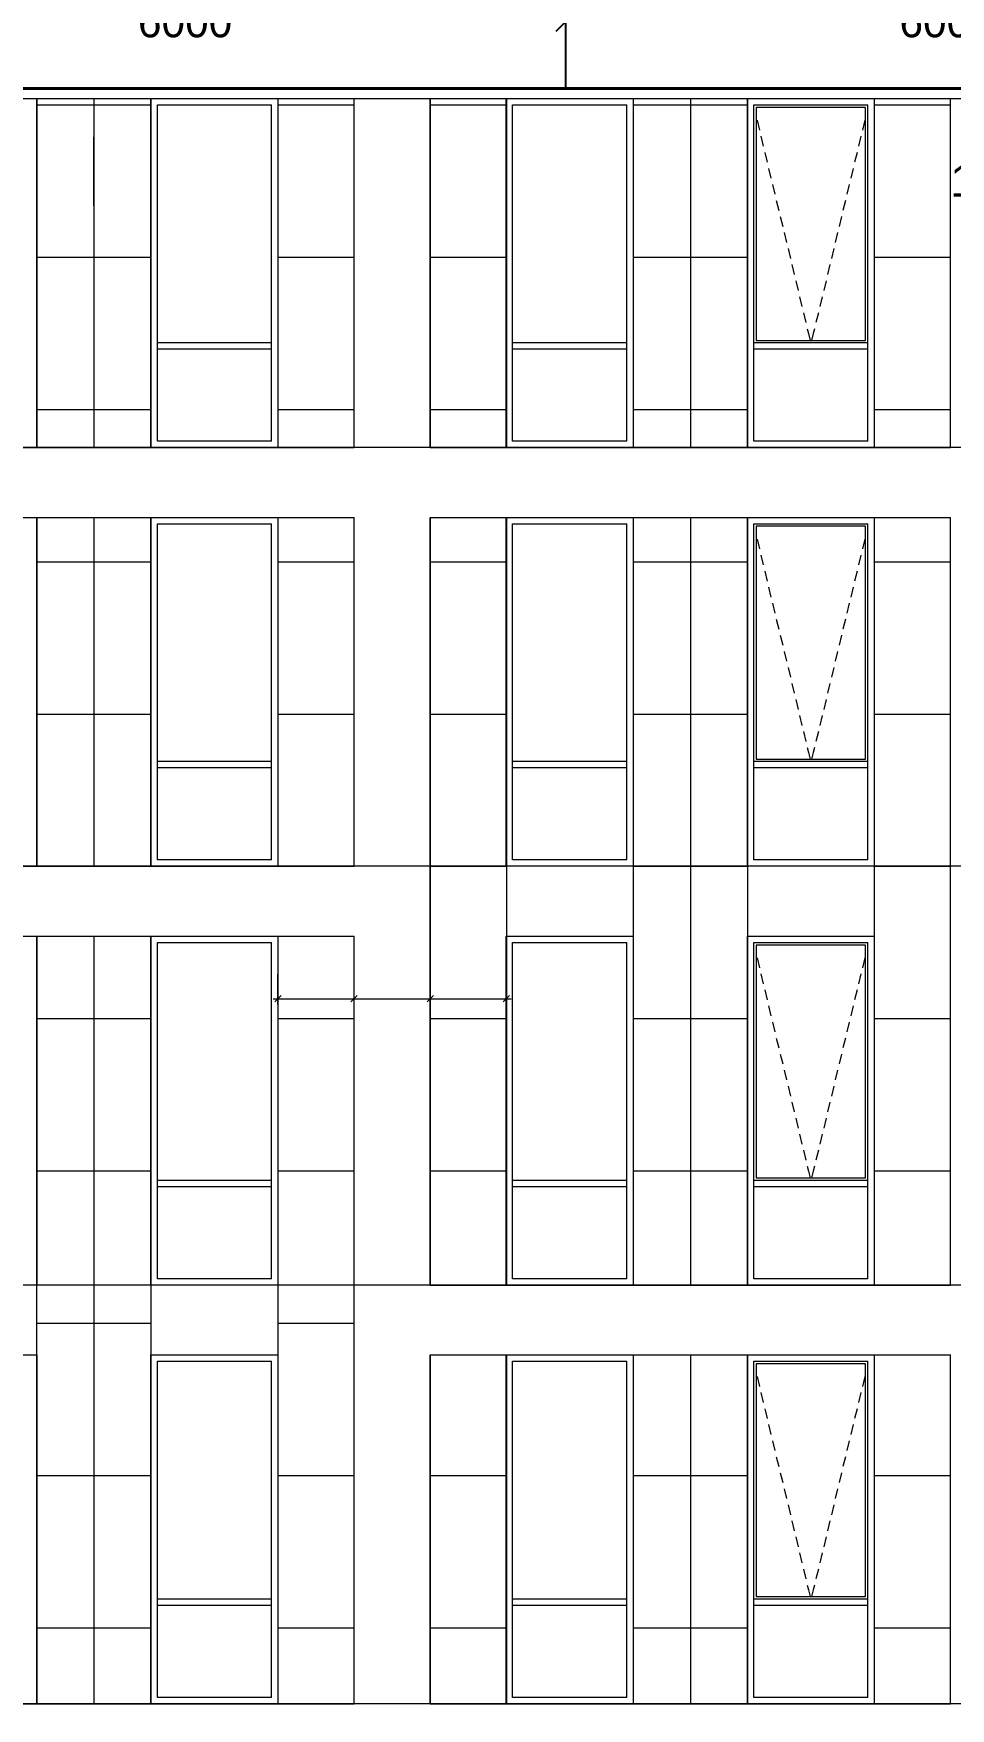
# Model space of a CAD drawing. Header units: millimetres. Extents: x 1499747 to 4230374, y -28481 to 441852.
# Drawn here: x 4077068 to 4084293, y 243689 to 256889 of the extents above; entities that cross this region are included whole.
import ezdxf
from ezdxf.xclip import XClip

# ---------------------------------------------------------------- set-up
doc = ezdxf.new("R2010")
doc.units = ezdxf.units.MM
doc.header["$MEASUREMENT"] = 0
doc.header["$XCLIPFRAME"] = 0
doc.layers.add('0_ANNOT_Dimensions', color=7, linetype='Continuous')
for name, color, linetype, lineweight in [('1 Фасад_42_Витражные окна_Ном._пера__1_Ном._пера__7', 7, 'Continuous', 18), ('1 Фасад_42_Витражные окна_Ном._пера__92_Ном._пера__233', 233, 'Continuous', 18), ('1 Фасад_42_Выступы_Ном._пера__1_Ном._пера__7', 7, 'Continuous', 18), ('1 Фасад_42_Отделка керамика_Ном._пера__1_Ном._пера__7', 7, 'Continuous', 18), ('1 Фасад_42_Сетка кладки_Ном._пера__20_Ном._пера__1', 1, 'Continuous', 18), ('1 Фасад_42_Сетка кладки_Ном._пера__5_Ном._пера__5', 5, 'Continuous', 18), ('1 Фасад_42_Сетка кладки_Ном._пера__62_Ном._пера__253', 252, 'Continuous', 18), ('Кабель 2х6 mm', 150, 'Continuous', 30)]:
    doc.layers.add(name, color=color, linetype=linetype, lineweight=lineweight)
doc.dimstyles.get("Standard").update_dxf_attribs({"dimtxt": 0.18, "dimasz": 0.18, "dimexe": 0.18, "dimexo": 0.0625, "dimgap": 0.09, "dimtad": 0, "dimtih": 1, "dimtoh": 1, "dimdec": 4, "dimzin": 0, "dimdsep": 46, "dimtxsty": 'Standard', "dimcen": 0.09, "dimadec": 0, "dimazin": 0, "dimtfac": 1, "dimtdec": 4, "dimtofl": 0, "dimtmove": 0, "dimatfit": 3, "dimfxl": 1, "dimtolj": 1, "dimtzin": 0, "dimarcsym": 0})

# ---------------------------------------------------------------- blocks, each defined once
blk = doc.blocks.new('Чертеж_5_42', base_point=(1557140, 9891))
at = {"layer": '1 Фасад_42_Витражные окна_Ном._пера__1_Ном._пера__7', "color": 252, "linetype": 'Continuous', "true_color": 0x939598}
for p, q in [((1508191, 45591), (1508191, 45891)), ((1508191, 45891), (1508641, 45891)), ((1508641, 45891), (1509091, 45891)), ((1509091, 45591), (1509091, 45891)), ((1510990, 45591), (1510990, 45891)), ((1510990, 45891), (1511440, 45891)), ((1511440, 45891), (1511890, 45891)), ((1511890, 45591), (1511890, 45891)), ((1512890, 45591), (1512890, 45891)), ((1512890, 45891), (1513340, 45891)), ((1512910, 45871), (1512910, 44036)), ((1513770, 45871), (1512910, 45871)), ((1513340, 45891), (1513790, 45891)), ((1513770, 44036), (1513770, 45871)), ((1513790, 45591), (1513790, 45891)), ((1508191, 44191), (1508191, 45591)), ((1509091, 44191), (1509091, 45591)), ((1510990, 44191), (1510990, 45591)), ((1511890, 44191), (1511890, 45591)), ((1512890, 44191), (1512890, 45591)), ((1513790, 44191), (1513790, 45591)), ((1508191, 44016), (1508191, 44191)), ((1509091, 44016), (1509091, 44191)), ((1510990, 44016), (1510990, 44191)), ((1511890, 44016), (1511890, 44191)), ((1512890, 44016), (1512890, 44191)), ((1513790, 44016), (1513790, 44191)), ((1508191, 43991), (1508191, 44016)), ((1508641, 44016), (1508191, 44016)), ((1508191, 43966), (1508191, 43991)), ((1508191, 43241), (1508191, 43966)), ((1508641, 43966), (1508191, 43966)), ((1509091, 44016), (1508641, 44016)), ((1509091, 43966), (1508641, 43966)), ((1509091, 43991), (1509091, 44016)), ((1509091, 43966), (1509091, 43991)), ((1509091, 43241), (1509091, 43966)), ((1510990, 43991), (1510990, 44016)), ((1511440, 44016), (1510990, 44016)), ((1510990, 43966), (1510990, 43991)), ((1510990, 43241), (1510990, 43966)), ((1511440, 43966), (1510990, 43966)), ((1511890, 44016), (1511440, 44016)), ((1511890, 43966), (1511440, 43966)), ((1511890, 43991), (1511890, 44016)), ((1511890, 43966), (1511890, 43991)), ((1511890, 43241), (1511890, 43966)), ((1512890, 43991), (1512890, 44016)), ((1513340, 44016), (1512890, 44016)), ((1512890, 43966), (1512890, 43991)), ((1512890, 43241), (1512890, 43966)), ((1513340, 43966), (1512890, 43966)), ((1512910, 44036), (1513770, 44036)), ((1513790, 44016), (1513340, 44016)), ((1513790, 43966), (1513340, 43966)), ((1513790, 43991), (1513790, 44016)), ((1513790, 43966), (1513790, 43991)), ((1513790, 43241), (1513790, 43966)), ((1508641, 43241), (1508191, 43241)), ((1509091, 43241), (1508641, 43241)), ((1511440, 43241), (1510990, 43241)), ((1511890, 43241), (1511440, 43241)), ((1513340, 43241), (1512890, 43241)), ((1513790, 43241), (1513340, 43241)), ((1508191, 42291), (1508191, 42591)), ((1508191, 42591), (1508641, 42591)), ((1508641, 42591), (1509091, 42591)), ((1509091, 42291), (1509091, 42591)), ((1510990, 42291), (1510990, 42591)), ((1510990, 42591), (1511440, 42591)), ((1511440, 42591), (1511890, 42591)), ((1511890, 42291), (1511890, 42591)), ((1512890, 42291), (1512890, 42591)), ((1512890, 42591), (1513340, 42591)), ((1512910, 42571), (1512910, 40736)), ((1513770, 42571), (1512910, 42571)), ((1513340, 42591), (1513790, 42591)), ((1513770, 40736), (1513770, 42571)), ((1513790, 42291), (1513790, 42591)), ((1508191, 40891), (1508191, 42291)), ((1509091, 40891), (1509091, 42291)), ((1510990, 40891), (1510990, 42291)), ((1511890, 40891), (1511890, 42291)), ((1512890, 40891), (1512890, 42291)), ((1513790, 40891), (1513790, 42291)), ((1508191, 40716), (1508191, 40891)), ((1509091, 40716), (1509091, 40891)), ((1510990, 40716), (1510990, 40891)), ((1511890, 40716), (1511890, 40891)), ((1512890, 40716), (1512890, 40891)), ((1513790, 40716), (1513790, 40891)), ((1508191, 40691), (1508191, 40716)), ((1508641, 40716), (1508191, 40716)), ((1508191, 40666), (1508191, 40691)), ((1508191, 39941), (1508191, 40666)), ((1508641, 40666), (1508191, 40666)), ((1509091, 40716), (1508641, 40716)), ((1509091, 40666), (1508641, 40666)), ((1509091, 40691), (1509091, 40716)), ((1509091, 40666), (1509091, 40691)), ((1509091, 39941), (1509091, 40666)), ((1510990, 40691), (1510990, 40716)), ((1511440, 40716), (1510990, 40716)), ((1510990, 40666), (1510990, 40691)), ((1510990, 39941), (1510990, 40666)), ((1511440, 40666), (1510990, 40666)), ((1511890, 40716), (1511440, 40716)), ((1511890, 40666), (1511440, 40666)), ((1511890, 40691), (1511890, 40716)), ((1511890, 40666), (1511890, 40691)), ((1511890, 39941), (1511890, 40666)), ((1512890, 40691), (1512890, 40716)), ((1513340, 40716), (1512890, 40716)), ((1512890, 40666), (1512890, 40691)), ((1512890, 39941), (1512890, 40666)), ((1513340, 40666), (1512890, 40666)), ((1512910, 40736), (1513770, 40736)), ((1513790, 40716), (1513340, 40716)), ((1513790, 40666), (1513340, 40666)), ((1513790, 40691), (1513790, 40716)), ((1513790, 40666), (1513790, 40691)), ((1513790, 39941), (1513790, 40666)), ((1508641, 39941), (1508191, 39941)), ((1509091, 39941), (1508641, 39941)), ((1511440, 39941), (1510990, 39941)), ((1511890, 39941), (1511440, 39941)), ((1513340, 39941), (1512890, 39941)), ((1513790, 39941), (1513340, 39941)), ((1508191, 38991), (1508191, 39291)), ((1508191, 39291), (1508641, 39291)), ((1508641, 39291), (1509091, 39291)), ((1509091, 38991), (1509091, 39291)), ((1510990, 38991), (1510990, 39291)), ((1510990, 39291), (1511440, 39291)), ((1511440, 39291), (1511890, 39291)), ((1511890, 38991), (1511890, 39291)), ((1512890, 38991), (1512890, 39291)), ((1512890, 39291), (1513340, 39291)), ((1512910, 39271), (1512910, 37436)), ((1513770, 39271), (1512910, 39271)), ((1513340, 39291), (1513790, 39291)), ((1513770, 37436), (1513770, 39271)), ((1513790, 38991), (1513790, 39291)), ((1508191, 37591), (1508191, 38991)), ((1509091, 37591), (1509091, 38991)), ((1510990, 37591), (1510990, 38991)), ((1511890, 37591), (1511890, 38991)), ((1512890, 37591), (1512890, 38991)), ((1513790, 37591), (1513790, 38991)), ((1508191, 37416), (1508191, 37591)), ((1509091, 37416), (1509091, 37591)), ((1510990, 37416), (1510990, 37591)), ((1511890, 37416), (1511890, 37591)), ((1512890, 37416), (1512890, 37591)), ((1513790, 37416), (1513790, 37591)), ((1508191, 37391), (1508191, 37416)), ((1508641, 37416), (1508191, 37416)), ((1508191, 37366), (1508191, 37391)), ((1508191, 36641), (1508191, 37366)), ((1508641, 37366), (1508191, 37366)), ((1509091, 37416), (1508641, 37416)), ((1509091, 37366), (1508641, 37366)), ((1509091, 37391), (1509091, 37416)), ((1509091, 37366), (1509091, 37391)), ((1509091, 36641), (1509091, 37366)), ((1510990, 37391), (1510990, 37416)), ((1511440, 37416), (1510990, 37416)), ((1510990, 37366), (1510990, 37391)), ((1510990, 36641), (1510990, 37366)), ((1511440, 37366), (1510990, 37366)), ((1511890, 37416), (1511440, 37416)), ((1511890, 37366), (1511440, 37366)), ((1511890, 37391), (1511890, 37416)), ((1511890, 37366), (1511890, 37391)), ((1511890, 36641), (1511890, 37366)), ((1512890, 37391), (1512890, 37416)), ((1513340, 37416), (1512890, 37416)), ((1512890, 37366), (1512890, 37391)), ((1512890, 36641), (1512890, 37366)), ((1513340, 37366), (1512890, 37366)), ((1512910, 37436), (1513770, 37436)), ((1513790, 37416), (1513340, 37416)), ((1513790, 37366), (1513340, 37366)), ((1513790, 37391), (1513790, 37416)), ((1513790, 37366), (1513790, 37391)), ((1513790, 36641), (1513790, 37366)), ((1508641, 36641), (1508191, 36641)), ((1509091, 36641), (1508641, 36641)), ((1511440, 36641), (1510990, 36641)), ((1511890, 36641), (1511440, 36641)), ((1513340, 36641), (1512890, 36641)), ((1513790, 36641), (1513340, 36641)), ((1508191, 35691), (1508191, 35991)), ((1508191, 35991), (1508641, 35991)), ((1508641, 35991), (1509091, 35991)), ((1509091, 35691), (1509091, 35991)), ((1510990, 35691), (1510990, 35991)), ((1510990, 35991), (1511440, 35991)), ((1511440, 35991), (1511890, 35991)), ((1511890, 35691), (1511890, 35991)), ((1512890, 35691), (1512890, 35991)), ((1512890, 35991), (1513340, 35991)), ((1512910, 35971), (1512910, 34136)), ((1513770, 35971), (1512910, 35971)), ((1513340, 35991), (1513790, 35991)), ((1513770, 34136), (1513770, 35971)), ((1513790, 35691), (1513790, 35991)), ((1508191, 34291), (1508191, 35691)), ((1509091, 34291), (1509091, 35691)), ((1510990, 34291), (1510990, 35691)), ((1511890, 34291), (1511890, 35691)), ((1512890, 34291), (1512890, 35691)), ((1513790, 34291), (1513790, 35691)), ((1508191, 34116), (1508191, 34291)), ((1509091, 34116), (1509091, 34291)), ((1510990, 34116), (1510990, 34291)), ((1511890, 34116), (1511890, 34291)), ((1512890, 34116), (1512890, 34291)), ((1513790, 34116), (1513790, 34291)), ((1508191, 34091), (1508191, 34116)), ((1508641, 34116), (1508191, 34116)), ((1508191, 34066), (1508191, 34091)), ((1508191, 33341), (1508191, 34066)), ((1508641, 34066), (1508191, 34066)), ((1509091, 34116), (1508641, 34116)), ((1509091, 34066), (1508641, 34066)), ((1509091, 34091), (1509091, 34116)), ((1509091, 34066), (1509091, 34091)), ((1509091, 33341), (1509091, 34066)), ((1510990, 34091), (1510990, 34116)), ((1511440, 34116), (1510990, 34116)), ((1510990, 34066), (1510990, 34091)), ((1510990, 33341), (1510990, 34066)), ((1511440, 34066), (1510990, 34066)), ((1511890, 34116), (1511440, 34116)), ((1511890, 34066), (1511440, 34066)), ((1511890, 34091), (1511890, 34116)), ((1511890, 34066), (1511890, 34091)), ((1511890, 33341), (1511890, 34066)), ((1512890, 34091), (1512890, 34116)), ((1513340, 34116), (1512890, 34116)), ((1512890, 34066), (1512890, 34091)), ((1512890, 33341), (1512890, 34066)), ((1513340, 34066), (1512890, 34066)), ((1512910, 34136), (1513770, 34136)), ((1513790, 34116), (1513340, 34116)), ((1513790, 34066), (1513340, 34066)), ((1513790, 34091), (1513790, 34116)), ((1513790, 34066), (1513790, 34091)), ((1513790, 33341), (1513790, 34066)), ((1508641, 33341), (1508191, 33341)), ((1509091, 33341), (1508641, 33341)), ((1511440, 33341), (1510990, 33341)), ((1511890, 33341), (1511440, 33341)), ((1513340, 33341), (1512890, 33341)), ((1513790, 33341), (1513340, 33341))]:
    blk.add_line(p, q, dxfattribs=at)
at = {"layer": '1 Фасад_42_Витражные окна_Ном._пера__92_Ном._пера__233', "color": 252, "linetype": 'Continuous', "true_color": 0x939598}
for p, q in [((1512916, 45770), (1512935, 45692)), ((1513765, 45770), (1513746, 45692)), ((1512946, 45644), (1512965, 45566)), ((1513734, 45644), (1513715, 45566)), ((1512977, 45517), (1512996, 45439)), ((1513704, 45517), (1513685, 45439)), ((1513007, 45391), (1513026, 45313)), ((1513673, 45391), (1513654, 45313)), ((1513038, 45264), (1513057, 45187)), ((1513643, 45264), (1513624, 45187)), ((1513068, 45138), (1513087, 45060)), ((1513612, 45138), (1513593, 45060)), ((1513099, 45012), (1513118, 44934)), ((1513129, 44885), (1513148, 44808)), ((1513551, 44885), (1513532, 44808)), ((1513582, 45012), (1513563, 44934)), ((1513160, 44759), (1513179, 44681)), ((1513521, 44759), (1513502, 44681)), ((1513190, 44633), (1513209, 44555)), ((1513490, 44633), (1513471, 44555)), ((1513221, 44506), (1513240, 44428)), ((1513460, 44506), (1513441, 44428)), ((1513251, 44380), (1513270, 44302)), ((1513429, 44380), (1513410, 44302)), ((1513282, 44253), (1513301, 44176)), ((1513399, 44253), (1513380, 44176)), ((1513312, 44127), (1513321, 44089)), ((1513321, 44089), (1513334, 44036)), ((1513359, 44089), (1513346, 44036)), ((1513368, 44127), (1513359, 44089)), ((1512916, 42470), (1512935, 42392)), ((1513765, 42470), (1513746, 42392)), ((1512946, 42344), (1512965, 42266)), ((1513734, 42344), (1513715, 42266)), ((1512977, 42217), (1512996, 42139)), ((1513704, 42217), (1513685, 42139)), ((1513007, 42091), (1513026, 42013)), ((1513673, 42091), (1513654, 42013)), ((1513038, 41964), (1513057, 41887)), ((1513643, 41964), (1513624, 41887)), ((1513068, 41838), (1513087, 41760)), ((1513612, 41838), (1513593, 41760)), ((1513099, 41712), (1513118, 41634)), ((1513129, 41585), (1513148, 41508)), ((1513551, 41585), (1513532, 41508)), ((1513582, 41712), (1513563, 41634)), ((1513160, 41459), (1513179, 41381)), ((1513521, 41459), (1513502, 41381)), ((1513190, 41333), (1513209, 41255)), ((1513490, 41333), (1513471, 41255)), ((1513221, 41206), (1513240, 41128)), ((1513460, 41206), (1513441, 41128)), ((1513251, 41080), (1513270, 41002)), ((1513429, 41080), (1513410, 41002)), ((1513282, 40953), (1513301, 40876)), ((1513399, 40953), (1513380, 40876)), ((1513312, 40827), (1513321, 40789)), ((1513321, 40789), (1513334, 40736)), ((1513359, 40789), (1513346, 40736)), ((1513368, 40827), (1513359, 40789)), ((1512916, 39170), (1512935, 39092)), ((1513765, 39170), (1513746, 39092)), ((1512946, 39044), (1512965, 38966)), ((1513734, 39044), (1513715, 38966)), ((1512977, 38917), (1512996, 38839)), ((1513704, 38917), (1513685, 38839)), ((1513007, 38791), (1513026, 38713)), ((1513673, 38791), (1513654, 38713)), ((1513038, 38664), (1513057, 38587)), ((1513643, 38664), (1513624, 38587)), ((1513068, 38538), (1513087, 38460)), ((1513612, 38538), (1513593, 38460)), ((1513099, 38412), (1513118, 38334)), ((1513129, 38285), (1513148, 38208)), ((1513551, 38285), (1513532, 38208)), ((1513582, 38412), (1513563, 38334)), ((1513160, 38159), (1513179, 38081)), ((1513521, 38159), (1513502, 38081)), ((1513190, 38033), (1513209, 37955)), ((1513490, 38033), (1513471, 37955)), ((1513221, 37906), (1513240, 37828)), ((1513460, 37906), (1513441, 37828)), ((1513251, 37780), (1513270, 37702)), ((1513429, 37780), (1513410, 37702)), ((1513282, 37653), (1513301, 37576)), ((1513399, 37653), (1513380, 37576)), ((1513312, 37527), (1513321, 37489)), ((1513321, 37489), (1513334, 37436)), ((1513359, 37489), (1513346, 37436)), ((1513368, 37527), (1513359, 37489)), ((1512916, 35870), (1512935, 35792)), ((1513765, 35870), (1513746, 35792)), ((1512946, 35744), (1512965, 35666)), ((1513734, 35744), (1513715, 35666)), ((1512977, 35617), (1512996, 35539)), ((1513704, 35617), (1513685, 35539)), ((1513007, 35491), (1513026, 35413)), ((1513673, 35491), (1513654, 35413)), ((1513038, 35364), (1513057, 35287)), ((1513643, 35364), (1513624, 35287)), ((1513068, 35238), (1513087, 35160)), ((1513612, 35238), (1513593, 35160)), ((1513099, 35112), (1513118, 35034)), ((1513129, 34985), (1513148, 34908)), ((1513551, 34985), (1513532, 34908)), ((1513582, 35112), (1513563, 35034)), ((1513160, 34859), (1513179, 34781)), ((1513521, 34859), (1513502, 34781)), ((1513190, 34733), (1513209, 34655)), ((1513490, 34733), (1513471, 34655)), ((1513221, 34606), (1513240, 34528)), ((1513460, 34606), (1513441, 34528)), ((1513251, 34480), (1513270, 34402)), ((1513429, 34480), (1513410, 34402)), ((1513282, 34353), (1513301, 34276)), ((1513399, 34353), (1513380, 34276)), ((1513312, 34227), (1513321, 34189)), ((1513321, 34189), (1513334, 34136)), ((1513359, 34189), (1513346, 34136)), ((1513368, 34227), (1513359, 34189))]:
    blk.add_line(p, q, dxfattribs=at)
at = {"layer": '1 Фасад_42_Выступы_Ном._пера__1_Ном._пера__7', "color": 252, "linetype": 'Continuous', "true_color": 0x939598}
for p, q in [((1505490, 45941), (1509741, 45941)), ((1509741, 43191), (1509741, 45941)), ((1510341, 45941), (1514441, 45941)), ((1510341, 43191), (1510341, 45941)), ((1514441, 43191), (1514441, 45941)), ((1505490, 43191), (1509741, 43191)), ((1510341, 43191), (1514441, 43191)), ((1505490, 42641), (1509741, 42641)), ((1509741, 39891), (1509741, 42641)), ((1510341, 36591), (1510341, 42641)), ((1510341, 42641), (1514441, 42641)), ((1514441, 36591), (1514441, 42641)), ((1505490, 39891), (1509741, 39891)), ((1505490, 39341), (1509741, 39341)), ((1509741, 33291), (1509741, 39341)), ((1510341, 36591), (1514441, 36591)), ((1510341, 33291), (1510341, 36041)), ((1510341, 36041), (1514441, 36041)), ((1514441, 33291), (1514441, 36041)), ((1505490, 33291), (1509741, 33291)), ((1510341, 33291), (1514441, 33291))]:
    blk.add_line(p, q, dxfattribs=at)
at = {"layer": '1 Фасад_42_Отделка керамика_Ном._пера__1_Ном._пера__7', "color": 252, "linetype": 'Continuous', "true_color": 0x939598}
for p, q in [((1507241, 45941), (1507241, 43191)), ((1508141, 43191), (1508141, 45941)), ((1509141, 45941), (1509141, 43191)), ((1510940, 43191), (1510940, 45941)), ((1511940, 45941), (1511940, 43191)), ((1512840, 43191), (1512840, 45941)), ((1507241, 42641), (1507241, 39891)), ((1508141, 39891), (1508141, 42641)), ((1509141, 42641), (1509141, 39891)), ((1510940, 39891), (1510940, 42641)), ((1511940, 42641), (1511940, 39891)), ((1512840, 39891), (1512840, 42641)), ((1511940, 39891), (1510940, 39891)), ((1513840, 39891), (1512840, 39891)), ((1507241, 39341), (1507241, 36591)), ((1508141, 36591), (1508141, 39341)), ((1509141, 39341), (1509141, 36591)), ((1510940, 36591), (1510940, 39341)), ((1510940, 39341), (1511940, 39341)), ((1511940, 39341), (1511940, 36591)), ((1512840, 36591), (1512840, 39341)), ((1512840, 39341), (1513840, 39341)), ((1507241, 36591), (1506241, 36591)), ((1509141, 36591), (1508141, 36591)), ((1506241, 36041), (1507241, 36041)), ((1507241, 36041), (1507241, 33291)), ((1508141, 33291), (1508141, 36041)), ((1508141, 36041), (1509141, 36041)), ((1509141, 36041), (1509141, 33291)), ((1510940, 33291), (1510940, 36041)), ((1511940, 36041), (1511940, 33291)), ((1512840, 33291), (1512840, 36041))]:
    blk.add_line(p, q, dxfattribs=at)
at = {"layer": '1 Фасад_42_Сетка кладки_Ном._пера__20_Ном._пера__1', "color": 252, "linetype": 'Continuous', "true_color": 0x939598}
for p, q in [((1507241, 45095), (1507241, 45641)), ((1507691, 45095), (1507691, 45641)), ((1507691, 45095), (1507691, 45641)), ((1508141, 45095), (1508141, 45641)), ((1509141, 38801), (1509141, 39041)), ((1509741, 38801), (1509741, 39041)), ((1509741, 38801), (1509741, 39041)), ((1510341, 38801), (1510341, 39013)), ((1510341, 38801), (1510341, 39013)), ((1510940, 38801), (1510940, 39041)), ((1509103, 38848), (1509141, 38848)), ((1509166, 38873), (1509116, 38823)), ((1509141, 38848), (1509741, 38848)), ((1509766, 38873), (1509716, 38823)), ((1509766, 38873), (1509716, 38823)), ((1509741, 38848), (1510341, 38848)), ((1510366, 38873), (1510316, 38823)), ((1510366, 38873), (1510316, 38823)), ((1510341, 38848), (1510940, 38848)), ((1510915, 38823), (1510965, 38873)), ((1510940, 38848), (1510978, 38848))]:
    blk.add_line(p, q, dxfattribs=at)
at = {"layer": '1 Фасад_42_Сетка кладки_Ном._пера__5_Ном._пера__5', "color": 252, "linetype": 'Continuous', "true_color": 0x939598}
for p, q in [((1529845, 43191), (1498778, 43191)), ((1529845, 43191), (1498778, 43191)), ((1529845, 39891), (1498778, 39891)), ((1529845, 39891), (1498778, 39891)), ((1529845, 36591), (1498778, 36591)), ((1529845, 36591), (1498778, 36591)), ((1529845, 33291), (1498778, 33291)), ((1529845, 33291), (1498778, 33291))]:
    blk.add_line(p, q, dxfattribs=at)
at = {"layer": '1 Фасад_42_Сетка кладки_Ном._пера__62_Ном._пера__253', "color": 252, "linetype": 'Continuous', "true_color": 0x939598}
for p, q in [((1507240, 45941), (1507240, 43191)), ((1507691, 45941), (1507691, 43191)), ((1508141, 45941), (1508141, 43191)), ((1509140, 45941), (1509140, 43191)), ((1510341, 45941), (1510341, 43191)), ((1510941, 45941), (1510941, 43191)), ((1511940, 45941), (1511940, 43191)), ((1512391, 45941), (1512391, 43191)), ((1512841, 45941), (1512841, 43191)), ((1513840, 45941), (1513840, 43191)), ((1507241, 45891), (1508141, 45891)), ((1509140, 45891), (1509141, 45891)), ((1509141, 45891), (1509741, 45891)), ((1510341, 45891), (1510940, 45891)), ((1510940, 45891), (1510941, 45891)), ((1511940, 45891), (1512840, 45891)), ((1513840, 45891), (1514441, 45891)), ((1507241, 44691), (1508141, 44691)), ((1509140, 44691), (1509141, 44691)), ((1509141, 44691), (1509741, 44691)), ((1510341, 44691), (1510940, 44691)), ((1510940, 44691), (1510941, 44691)), ((1511940, 44691), (1512840, 44691)), ((1513840, 44691), (1514441, 44691)), ((1507241, 43491), (1508141, 43491)), ((1509140, 43491), (1509141, 43491)), ((1509141, 43491), (1509741, 43491)), ((1510341, 43491), (1510940, 43491)), ((1510940, 43491), (1510941, 43491)), ((1511940, 43491), (1512840, 43491)), ((1513840, 43491), (1514441, 43491)), ((1507240, 42641), (1507240, 39891)), ((1507691, 42641), (1507691, 39891)), ((1508141, 42641), (1508141, 39891)), ((1509140, 42641), (1509140, 39891)), ((1510341, 42641), (1510341, 36591)), ((1510941, 42641), (1510941, 39891)), ((1511940, 42641), (1511940, 36591)), ((1512391, 42641), (1512391, 36591)), ((1512841, 42641), (1512841, 39891)), ((1513840, 42641), (1513840, 39891)), ((1507241, 42291), (1508141, 42291)), ((1509140, 42291), (1509141, 42291)), ((1509141, 42291), (1509741, 42291)), ((1510341, 42291), (1510940, 42291)), ((1510940, 42291), (1510941, 42291)), ((1511940, 42291), (1512840, 42291)), ((1513840, 42291), (1514441, 42291)), ((1507241, 41091), (1508141, 41091)), ((1509140, 41091), (1509141, 41091)), ((1509141, 41091), (1509741, 41091)), ((1510341, 41091), (1510940, 41091)), ((1510940, 41091), (1510941, 41091)), ((1511940, 41091), (1512840, 41091)), ((1513840, 41091), (1514441, 41091)), ((1510341, 39891), (1510941, 39891)), ((1510941, 39891), (1510941, 39341)), ((1511940, 39891), (1512840, 39891)), ((1512841, 39891), (1512841, 39341)), ((1513840, 39891), (1513840, 39341)), ((1513840, 39891), (1514441, 39891)), ((1507240, 39341), (1507240, 36591)), ((1507691, 39341), (1507691, 33291)), ((1508141, 39341), (1508141, 36591)), ((1509140, 39341), (1509140, 36591)), ((1510941, 39341), (1510941, 36591)), ((1512841, 39341), (1512841, 36591)), ((1513840, 39341), (1513840, 36591)), ((1507241, 38691), (1508141, 38691)), ((1509140, 38691), (1509141, 38691)), ((1509141, 38691), (1509741, 38691)), ((1510341, 38691), (1510940, 38691)), ((1510940, 38691), (1510941, 38691)), ((1511940, 38691), (1512840, 38691)), ((1513840, 38691), (1514441, 38691)), ((1507241, 37491), (1508141, 37491)), ((1509140, 37491), (1509141, 37491)), ((1509141, 37491), (1509741, 37491)), ((1510341, 37491), (1510940, 37491)), ((1510940, 37491), (1510941, 37491)), ((1511940, 37491), (1512840, 37491)), ((1513840, 37491), (1514441, 37491)), ((1507240, 36591), (1507240, 36041)), ((1508141, 36591), (1508141, 36041)), ((1509140, 36591), (1509140, 36041)), ((1507241, 36291), (1508141, 36291)), ((1509140, 36291), (1509741, 36291)), ((1507240, 36041), (1507240, 33291)), ((1508141, 36041), (1508141, 33291)), ((1509140, 36041), (1509140, 33291)), ((1510341, 36041), (1510341, 33291)), ((1510941, 36041), (1510941, 33291)), ((1511940, 36041), (1511940, 33291)), ((1512391, 36041), (1512391, 33291)), ((1512841, 36041), (1512841, 33291)), ((1513840, 36041), (1513840, 33291)), ((1507241, 35091), (1508141, 35091)), ((1509140, 35091), (1509141, 35091)), ((1509141, 35091), (1509741, 35091)), ((1510341, 35091), (1510940, 35091)), ((1510940, 35091), (1510941, 35091)), ((1511940, 35091), (1512840, 35091)), ((1513840, 35091), (1514441, 35091)), ((1507241, 33891), (1508141, 33891)), ((1509140, 33891), (1509141, 33891)), ((1509141, 33891), (1509741, 33891)), ((1510341, 33891), (1510940, 33891)), ((1510940, 33891), (1510941, 33891)), ((1511940, 33891), (1512840, 33891)), ((1513840, 33891), (1514441, 33891))]:
    blk.add_line(p, q, dxfattribs=at)
blk = doc.blocks.new('_Oblique')
at = {"color": 0, "linetype": 'ByBlock', "lineweight": -2}
blk.add_line((-0.5, -0.5), (0.5, 0.5), dxfattribs=at)
blk = doc.blocks.new('*D866')
at = {"layer": '0_ANNOT_Dimensions', "color": 0, "lineweight": -2, "transparency": 16777216}
for p, q in [((4075262, 256456), (4075262, 256982)), ((4075262, 256982), (4077866, 256982)), ((4081262, 256982), (4078658, 256982)), ((4081262, 256456), (4081262, 256982))]:
    blk.add_line(p, q, dxfattribs=at)
at = {"layer": 'Defpoints', "color": 0, "lineweight": 30, "transparency": 16777216}
for p in [(4081262, 256982), (4075262, 256456), (4081262, 256456)]:
    blk.add_point(p, dxfattribs=at)
at = {"layer": '0_ANNOT_Dimensions', "color": 0, "lineweight": -2, "transparency": 16777216, "xscale": 150, "yscale": 150, "zscale": 150, "rotation": 180}
blk.add_blockref('_Oblique', (4075262, 256982), dxfattribs=at)
at = {"layer": '0_ANNOT_Dimensions', "color": 0, "lineweight": -2, "transparency": 16777216, "xscale": 150, "yscale": 150, "zscale": 150}
blk.add_blockref('_Oblique', (4081262, 256982), dxfattribs=at)
at = {"layer": '0_ANNOT_Dimensions', "color": 0, "lineweight": 25, "transparency": 16777216, "insert": (4078262, 256982), "char_height": 250, "attachment_point": 5}
blk.add_mtext('\\A1;6000', dxfattribs=at)
blk = doc.blocks.new('*D867')
at = {"layer": '0_ANNOT_Dimensions', "color": 0, "lineweight": -2, "transparency": 16777216}
for p, q in [((4081262, 256456), (4081262, 256982)), ((4081262, 256982), (4083866, 256982)), ((4087262, 256982), (4084658, 256982)), ((4087262, 256456), (4087262, 256982))]:
    blk.add_line(p, q, dxfattribs=at)
at = {"layer": 'Defpoints', "color": 0, "lineweight": 30, "transparency": 16777216}
for p in [(4087262, 256982), (4081262, 256456), (4087262, 256456)]:
    blk.add_point(p, dxfattribs=at)
at = {"layer": '0_ANNOT_Dimensions', "color": 0, "lineweight": -2, "transparency": 16777216, "xscale": 150, "yscale": 150, "zscale": 150, "rotation": 180}
blk.add_blockref('_Oblique', (4081262, 256982), dxfattribs=at)
at = {"layer": '0_ANNOT_Dimensions', "color": 0, "lineweight": -2, "transparency": 16777216, "xscale": 150, "yscale": 150, "zscale": 150}
blk.add_blockref('_Oblique', (4087262, 256982), dxfattribs=at)
at = {"layer": '0_ANNOT_Dimensions', "color": 0, "lineweight": 25, "transparency": 16777216, "insert": (4084262, 256982), "char_height": 250, "attachment_point": 5}
blk.add_mtext('\\A1;6000', dxfattribs=at)
blk = doc.blocks.new('*D921')
at = {"layer": '0_ANNOT_Dimensions', "color": 0, "lineweight": -2, "transparency": 16777216}
for p, q in [((4084892, 256325), (4084664, 256325)), ((4084664, 256325), (4084664, 255850)), ((4084664, 255125), (4084664, 255600)), ((4084893, 255125), (4084664, 255125))]:
    blk.add_line(p, q, dxfattribs=at)
at = {"layer": 'Defpoints', "color": 0, "lineweight": 30, "transparency": 16777216}
for p in [(4084893, 256325), (4084664, 255125), (4084893, 255125)]:
    blk.add_point(p, dxfattribs=at)
at = {"layer": '0_ANNOT_Dimensions', "color": 0, "lineweight": -2, "transparency": 16777216, "xscale": 150, "yscale": 150, "zscale": 150}
for p, rotation in [((4084664, 256325), 90), ((4084664, 255125), 270)]:
    blk.add_blockref('_Oblique', p, dxfattribs=dict(at, rotation=rotation))
at = {"layer": '0_ANNOT_Dimensions', "color": 0, "lineweight": 25, "transparency": 16777216, "insert": (4084664, 255725), "char_height": 250, "attachment_point": 5}
blk.add_mtext('\\A1;1200', dxfattribs=at)

msp = doc.modelspace()

# ---------------------------------------------------------------- block references
at = {"layer": 'Кабель 2х6 mm', "lineweight": 35}
ref = msp.add_blockref('Чертеж_5_42', (4126992.37118, 220325.48676), dxfattribs=at)
XClip(ref).set_block_clipping_path([(1496000, -1299.0576434789), (1580000, 60181.6414690267)])

# ---------------------------------------------------------------- next in the draw order: linework, layer by layer
at = {"layer": 'Кабель 2х6 mm', "color": 244, "lineweight": 40, "true_color": 0x991b1e}
msp.add_lwpolyline([(4075262.33001, 256455.52591), (4081262.33001, 256455.52591)], dxfattribs=at)
at = {"layer": 'Кабель 2х6 mm', "color": 18, "lineweight": 20, "true_color": 0x000000}
msp.add_lwpolyline([(4075342.36916, 256375.48676), (4098492.37117, 256375.48676), (4098492.37117, 230525.48676), (4075342.36916, 230525.48676)], close=True, dxfattribs=at)
at = {"layer": 'Кабель 2х6 mm', "color": 11, "lineweight": 40, "true_color": 0xf27172}
msp.add_lwpolyline([(4081262.33001, 256455.52591), (4087262.33001, 256455.52591)], dxfattribs=at)

# ---------------------------------------------------------------- next in the draw order: dimensions: what is measured, and where the dimension line sits
at = {"layer": '0_ANNOT_Dimensions', "lineweight": 25}
for base, p1, p2, picture, middle in [((4081262.33001, 256982.09708), (4075262.33001, 256455.52591), (4081262.33001, 256455.52591), '*D866', (4078262.33001, 256982.09708)), ((4087262.33001, 256982.09708), (4081262.33001, 256455.52591), (4087262.33001, 256455.52591), '*D867', (4084262.33001, 256982.09708))]:
    dim = msp.add_linear_dim(base=base, p1=p1, p2=p2, dimstyle='Standard', override={"dimtxt": 250, "dimasz": 150, "dimdec": 0, "dimblk1": 'Oblique', "dimblk2": 'Oblique', "dimsah": 1}, dxfattribs=at)
    dim.commit()
    dim.dimension.update_dxf_attribs({"geometry": picture, "text_midpoint": middle})
dim = msp.add_linear_dim(base=(4084664.06895, 255125.25334), p1=(4084892.52321, 256325.25334), p2=(4084892.84365, 255125.25334), angle=90, dimstyle='Standard', override={"dimtxt": 250, "dimasz": 150, "dimdec": 0, "dimblk1": 'Oblique', "dimblk2": 'Oblique', "dimsah": 1}, dxfattribs=at)
dim.commit()
dim.dimension.update_dxf_attribs({"geometry": '*D921', "text_midpoint": (4084664.06895, 255725.25334)})

doc.saveas('drawing.dxf')
